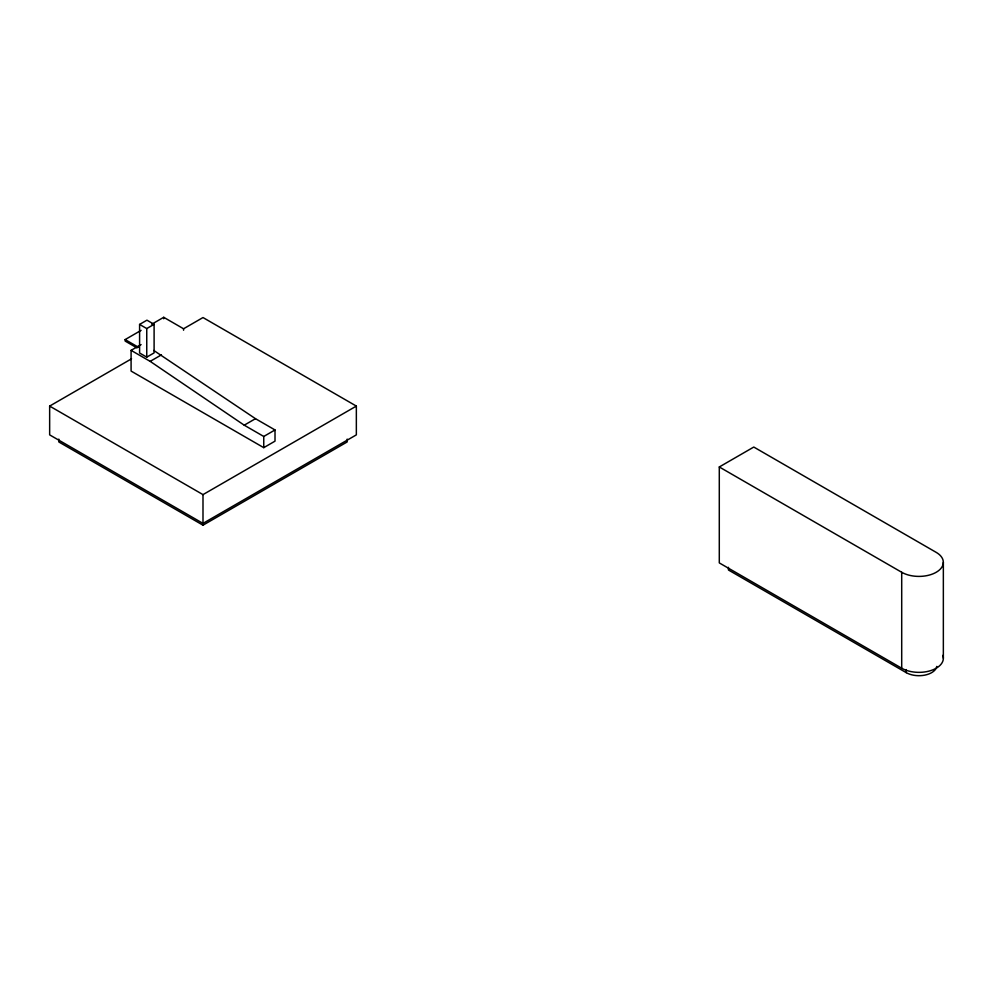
<?xml version="1.0" encoding="UTF-8"?>
<svg xmlns="http://www.w3.org/2000/svg" width="993" height="993" viewBox="0 0 993 993"><rect width="100%" height="100%" fill="white"/><g stroke="black" fill="none" stroke-linecap="round" stroke-linejoin="round"><path stroke-width="1.49" d="M139.591 324.426L146.939 320.18L154.101 324.314L154.101 352.9L146.753 357.132L139.591 352.999L139.591 324.426L146.753 328.559L154.101 324.314M137.046 347.935L125.143 341.058L125.143 339.581L141.105 330.359M151.743 324.214L163.721 317.301L183.568 328.77L202.994 317.549L356.35 406.087L356.35 434.872L202.994 523.398L49.65 434.872L49.65 406.087L131.56 358.796M153.791 350.467L255.486 418.686L275.011 429.957L275.011 441.153L263.753 447.657L131.088 371.072L131.088 350.355L141.093 344.583M131.088 350.355L150.166 361.365L161.425 354.873M150.166 361.365L244.228 425.178L255.486 418.686M244.228 425.178L263.753 436.461L275.011 429.957M49.65 406.087L202.994 494.613L356.35 406.087M58.798 439.105L58.798 441.935L202.994 525.185L347.19 441.935L347.19 439.105M719.292 466.971L753.786 447.049L936.2 552.369A24.391 14.088 0 0 1 936.2 572.278A24.391 14.088 0 0 1 901.706 572.278L719.292 466.971L719.292 562.907L901.706 668.227A24.391 14.088 0 0 0 930.565 670.66A24.391 14.088 0 0 0 942.829 655.38M936.796 666.415A17.936 10.352 0 0 1 924.955 675.103A17.936 10.352 0 0 1 906.274 672.658L728.428 569.982L728.428 567.326M125.143 339.581L138.375 347.215M943.35 562.323L943.35 658.272M906.274 669.567L906.274 672.658M901.706 572.278L901.706 668.227M263.753 436.461L263.753 447.657M202.994 494.613L202.994 525.185M183.568 328.77L183.568 330.235M163.721 317.301L163.721 318.778M146.753 328.559L146.753 357.132"/></g></svg>
